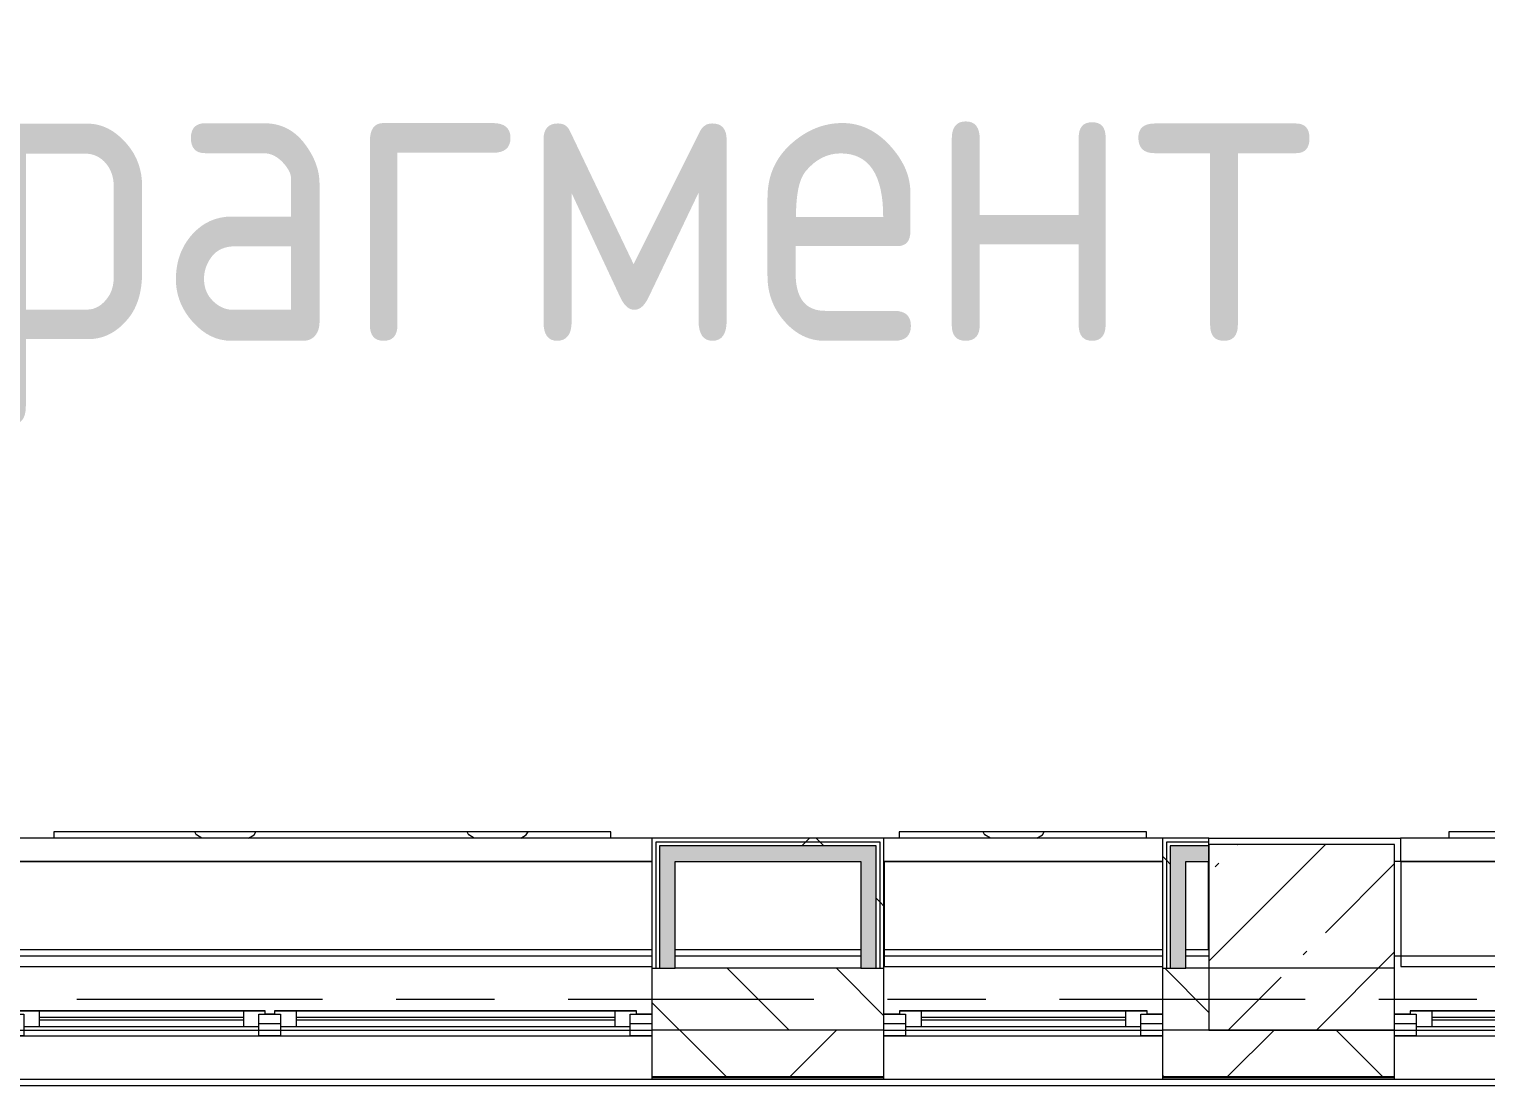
# Model space of a CAD drawing. Header units: millimetres. Extents: x 3991 to 282775, y -8553 to 29560.
# Drawn here: x 161663 to 166370, y -280 to 3133 of the extents above; entities that cross this region are included whole.
import ezdxf

# ---------------------------------------------------------------- set-up
doc = ezdxf.new("R2010")
doc.units = ezdxf.units.MM
doc.linetypes.add('Осевая', pattern=[1587.5, 317.5, -238.125, 793.75, -238.125])
for name, color, linetype, lineweight, true_color in [('A-FLOR-1', 7, 'Continuous', 5, 0xaaaaaa), ('G-ANNO-TEXT-1', 7, 'Continuous', 9, 0x3c3c3c), ('I-WALL-1', 7, 'Continuous', 5, 0xe7e7e7), ('Знаки-1', 7, 'Continuous', 5, 0x787878)]:
    doc.layers.add(name, color=color, linetype=linetype, lineweight=lineweight, true_color=true_color)
for name, color, linetype, lineweight in [('A-GLAZ-2', 7, 'Continuous', 5), ('A-WALL', 7, 'Continuous', 9), ('A-WALL-4', 7, 'Continuous', 5), ('I-WALL-3', 7, 'Continuous', 5), ('S-COLS', 7, 'Continuous', 5), ('Знаки', 7, 'Continuous', 5), ('Оси-2', 7, 'Осевая', 9)]:
    doc.layers.add(name, color=color, linetype=linetype, lineweight=lineweight)
doc.styles.add('GOST Common_4', font='GOST_Common.ttf', dxfattribs={"width": 0.9, "height": 1000})
pattern_1 = [(45, (148815.1, 0), (-530.33, 530.33), []), (135, (148815.1, 0), (-530.33, -530.33), [])]

# ---------------------------------------------------------------- blocks, each defined once
blk = doc.blocks.new('120_Окно_СКБ_2Ст - 120_Окно_СКБ_2Ст 2100х2500 _мал створка справа_-22445857-Общий план 1 этажа с размещением фрагментов 1_1-1_9')
at = {"layer": 'A-GLAZ-2'}
for p, q in [((-1050, -127), (-1050, -57)), ((-1050, -57), (-980, -57)), ((1050, -57), (-1050, -57)), ((-980, -57), (-980, -127)), ((150, -87), (-980, -87)), ((-980, -87), (-980, -127)), ((-930, -137), (-930, -87)), ((100, -137), (100, -87)), ((150, -127), (150, -57)), ((150, -57), (220, -57)), ((150, -127), (150, -87)), ((220, -57), (220, -127)), ((980, -87), (220, -87)), ((220, -87), (220, -127)), ((270, -137), (270, -87)), ((930, -137), (930, -87)), ((980, -127), (980, -57)), ((980, -57), (1050, -57)), ((980, -127), (980, -87)), ((1050, -57), (1050, -127)), ((-980, -127), (-1050, -127)), ((-1050, -127), (-1000, -127)), ((-980, -127), (-1000, -127)), ((-1000, -127), (-1000, -137)), ((-1000, -137), (170, -137)), ((170, -137), (-1000, -137)), ((-930, -107), (100, -107)), ((100, -117), (-930, -117)), ((220, -127), (150, -127)), ((170, -127), (150, -127)), ((170, -127), (200, -127)), ((170, -137), (170, -127)), ((220, -127), (200, -127)), ((200, -127), (200, -137)), ((200, -137), (1000, -137)), ((1000, -137), (200, -137)), ((270, -107), (930, -107)), ((930, -117), (270, -117)), ((1050, -127), (980, -127)), ((1000, -127), (980, -127)), ((1000, -127), (1050, -127)), ((1000, -137), (1000, -127))]:
    blk.add_line(p, q, dxfattribs=at)
blk = doc.blocks.new('120_Окно_СКБ_1Ст - 120_Окно_СКБ_1Ст 900х2500_h_-V137-Общий план 1 этажа с размещением фрагментов 1_1-1_9')
at = {"layer": 'A-GLAZ-2'}
for p, q in [((-450, -127), (-450, -57)), ((-450, -57), (-380, -57)), ((450, -57), (-450, -57)), ((-380, -57), (-380, -127)), ((380, -87), (-380, -87)), ((-380, -87), (-380, -127)), ((-330, -137), (-330, -87)), ((330, -137), (330, -87)), ((380, -127), (380, -57)), ((380, -57), (450, -57)), ((380, -127), (380, -87)), ((450, -57), (450, -127)), ((-380, -127), (-450, -127)), ((-450, -127), (-400, -127)), ((-380, -127), (-400, -127)), ((-400, -127), (-400, -137)), ((-400, -137), (400, -137)), ((400, -137), (-400, -137)), ((-330, -107), (330, -107)), ((330, -117), (-330, -117)), ((450, -127), (380, -127)), ((400, -127), (380, -127)), ((400, -127), (450, -127)), ((400, -137), (400, -127))]:
    blk.add_line(p, q, dxfattribs=at)
blk = doc.blocks.new('Съемный металлический экран с перфорацией - E1-V256-Общий план 1 этажа с размещением фрагментов 1_1-1_9')
at = {"layer": 'Знаки-1'}
h = blk.add_hatch(dxfattribs=at)
h.set_pattern_fill('FP_197', color=256, style=0, pattern_type=2)
h.set_pattern_definition([(0, (-12834.48, -520), (0, 254), [68.059, -371.882]), (60, (-12707.48, -485.97), (-219.9705, 127), [68.059, -371.882]), (120, (-12673.44, -358.97), (-219.9705, -127), [68.059, -371.882]), (30, (-12766.4, -520), (-5e-05, 508), [68.059, -439.941]), (30, (-12893.4, -300.03), (-5e-05, 508), [68.059, -439.941]), (150, (-12834.48, -520), (-439.941, -254), [68.059, -439.941]), (150, (-12707.48, -300.03), (-439.941, -254), [68.059, -439.941]), (90, (-12673.44, -427.03), (-439.941, 254), [68.059, -439.941]), (90, (-12927.44, -427.03), (-439.941, 254), [68.059, -439.941])])
h.paths.add_polyline_path([(0, 0), (1800, 0), (1800, 20), (0, 20)])
at = {"layer": 'Знаки'}
for p, q in [((1800, 20), (0, 20)), ((0, 20), (0, 0)), ((1800, 0), (1800, 20))]:
    blk.add_line(p, q, dxfattribs=at)
blk = doc.blocks.new('Съемный металлический экран с перфорацией - E1-V257-Общий план 1 этажа с размещением фрагментов 1_1-1_9')
at = {"layer": 'Знаки-1'}
h = blk.add_hatch(dxfattribs=at)
h.set_pattern_fill('FP_198', color=256, style=0, pattern_type=2)
h.set_pattern_definition([(0, (-17342.03, -520), (0, 254), [68.059, -371.882]), (60, (-17215.03, -485.97), (-219.9705, 127), [68.059, -371.882]), (120, (-17181, -358.97), (-219.9705, -127), [68.059, -371.882]), (30, (-17273.97, -520), (-5e-05, 508), [68.059, -439.941]), (30, (-17400.97, -300.03), (-5e-05, 508), [68.059, -439.941]), (150, (-17342.03, -520), (-439.941, -254), [68.059, -439.941]), (150, (-17215.03, -300.03), (-439.941, -254), [68.059, -439.941]), (90, (-17181, -427.03), (-439.941, 254), [68.059, -439.941]), (90, (-17435, -427.03), (-439.941, 254), [68.059, -439.941])])
h.paths.add_polyline_path([(1800, 0), (1800, 20), (0, 20), (0, 0), (78.5, 0)])
at = {"layer": 'Знаки'}
for p, q in [((1800, 20), (0, 20)), ((0, 20), (0, 0)), ((1800, 0), (1800, 20))]:
    blk.add_line(p, q, dxfattribs=at)
blk = doc.blocks.new('Съемный металлический экран с перфорацией - E2-V258-Общий план 1 этажа с размещением фрагментов 1_1-1_9')
at = {"layer": 'Знаки-1'}
h = blk.add_hatch(dxfattribs=at)
h.set_pattern_fill('FP_199', color=256, style=0, pattern_type=2)
h.set_pattern_definition([(0, (-15565.85, -520), (0, 254), [68.059, -371.882]), (60, (-15438.85, -485.97), (-219.9705, 127), [68.059, -371.882]), (120, (-15404.82, -358.97), (-219.9705, -127), [68.059, -371.882]), (30, (-15497.8, -520), (-5e-05, 508), [68.059, -439.941]), (30, (-15624.8, -300.03), (-5e-05, 508), [68.059, -439.941]), (150, (-15565.85, -520), (-439.941, -254), [68.059, -439.941]), (150, (-15438.85, -300.03), (-439.941, -254), [68.059, -439.941]), (90, (-15404.82, -427.03), (-439.941, 254), [68.059, -439.941]), (90, (-15658.82, -427.03), (-439.941, 254), [68.059, -439.941])])
h.paths.add_polyline_path([(800, 0), (800, 20), (0, 20), (0, 0)])
at = {"layer": 'Знаки'}
for p, q in [((800, 20), (0, 20)), ((0, 20), (0, 0)), ((800, 0), (800, 20))]:
    blk.add_line(p, q, dxfattribs=at)
blk = doc.blocks.new('Зашивка приборов отопления19 - Зашивка приборов отопления-33282289-Общий план 1 этажа с размещением фрагментов 1_1-1_9')
at = {"layer": 'A-WALL-4'}
for p, q in [((12140, 520), (10058.6, 520)), ((10058.6, 520), (10058.6, 445)), ((10058.6, 445), (12140, 445)), ((12140, 445), (10060.9, 445)), ((10060.9, 445), (10060.9, 105)), ((10060.9, 105), (12140, 105))]:
    blk.add_line(p, q, dxfattribs=at)
blk = doc.blocks.new('Зашивка приборов отопления20 - Зашивка приборов отопления-33282357-Общий план 1 этажа с размещением фрагментов 1_1-1_9')
at = {"layer": 'A-WALL-4'}
for p, q in [((10960, 520), (10060, 520)), ((10060, 445), (10960, 445)), ((10960, 445), (10060.9, 445)), ((10060.9, 445), (10060.9, 105)), ((10060.9, 105), (10960, 105))]:
    blk.add_line(p, q, dxfattribs=at)
blk = doc.blocks.new('Зашивка приборов отопления21 - Зашивка приборов отопления-33282451-Общий план 1 этажа с размещением фрагментов 1_1-1_9')
at = {"layer": 'A-WALL-4'}
for p, q in [((13270.9, 520), (10060, 520)), ((10060, 520), (10060, 445)), ((13270.9, 445), (13270.9, 520)), ((10060, 445), (13270.9, 445)), ((13270.9, 445), (10060.9, 445)), ((10060.9, 445), (10060.9, 105)), ((13270.9, 105), (13270.9, 445)), ((10060.9, 105), (13270.9, 105))]:
    blk.add_line(p, q, dxfattribs=at)

msp = doc.modelspace()

# ---------------------------------------------------------------- hatches: boundary and pattern name
at = {"layer": 'A-WALL-4'}
h = msp.add_hatch(dxfattribs=at)
h.set_pattern_fill('FP_58', color=256, style=0, pattern_type=2)
h.set_pattern_definition([(135, (148815.1, 0), (-176.7767, -176.7767), [])])
h.paths.add_polyline_path([(156475.1, -100), (156475.1, 100), (155645.1, 100), (155645.1, -100)])
h.paths.add_polyline_path([(165325.1, -100), (165475.1, -94.4), (165475.1, 100), (165325.1, 100), (165325.1, -80)])
h.paths.add_polyline_path([(177124.8, -100), (177124.8, 100), (176125.1, 100), (176125.1, -100), (177079, -100)])
h.paths.add_polyline_path([(164425.1, -100), (164425.1, 100), (163675.1, 100), (163675.1, -100), (164373.9, -100)])
h.paths.add_polyline_path([(175225.1, -100), (175225.1, 100), (174975.1, 100), (174975.1, -100), (175124.4, -100)])
h.paths.add_polyline_path([(168175.1, -100), (169525.1, -100), (169525.1, 100), (168175.1, 100), (168175.1, -80)])
h.paths.add_polyline_path([(158174.8, -100), (158725.1, -100), (158725.1, 100), (157974.8, 100), (157974.8, -100), (158154.8, -100)])
h.paths.add_polyline_path([(160825.1, -100), (160975.1, -100), (160975.1, 100), (160825.1, 100), (160825.1, -80)])
h.paths.add_polyline_path([(174375.1, -100), (174375.1, 100), (174250.1, 100), (174250.1, -100)])
h.paths.add_polyline_path([(170725.1, -100), (170725.1, 100), (170425.1, 100), (170425.1, -100)])
h.paths.add_polyline_path([(171325.1, -100), (171450.1, -100), (171450.1, 100), (171325.1, 100), (171325.1, -80)])
h = msp.add_hatch(dxfattribs=at)
h.set_pattern_fill('FP_73', color=256, style=0, pattern_type=2)
h.set_pattern_definition([(45, (148815.1, 0), (-353.5534, 353.5534), []), (135, (148815.1, 0), (-353.5534, -353.5534), [])])
h.paths.add_polyline_path([(215875.1, -250), (219475.1, -250), (219475.1, -100), (215875.1, -100), (215875.1, -129.7)])
h.paths.add_polyline_path([(221058.2, -250), (221095.1, -250), (221095.1, -100), (220375.1, -101.8), (220375.1, -250)])
h.paths.add_polyline_path([(224507.1, -250), (224515.1, -250), (224515.1, -100), (222795.1, -100), (222795.1, -250), (223012.9, -250)])
h.paths.add_polyline_path([(205421.2, -250), (205975.1, -250), (205975.1, -100), (205225.1, -100), (205225.1, -250)])
h.paths.add_polyline_path([(213075.1, -250), (213075.1, -100), (212525.1, -100), (212525.1, -250)])
h.paths.add_polyline_path([(208825.1, -250), (208825.1, -100), (208075.1, -100), (208075.1, -250)])
h.paths.add_polyline_path([(210425.1, -250), (210425.1, -100), (209725.1, -100), (209725.1, -250)])
h.paths.add_polyline_path([(214975.1, -250), (214975.1, -100), (213975.1, -100), (213975.1, -250)])
h.paths.add_polyline_path([(193125.1, -250), (193125.1, -100), (191552.6, -100), (191552.6, -250), (191738.8, -250)])
h.paths.add_polyline_path([(196225.1, -250), (196975.1, -250), (196975.1, -100), (196225.1, -100), (196225.1, -161.8)])
h.paths.add_polyline_path([(198586.6, -250), (198586.6, -100), (197875.1, -100), (197875.1, -250)])
h.paths.add_polyline_path([(201511.9, -250), (202125.1, -250), (202125.1, -100), (200686.6, -100), (200686.6, -250)])
h.paths.add_polyline_path([(189452.6, -250), (189452.6, -100), (188755.1, -100), (188755.1, -250)])
h.paths.add_polyline_path([(187829.5, -250), (187855.1, -250), (187855.1, -100), (186805.1, -100), (186805.1, -250)])
h.paths.add_polyline_path([(185874.9, -250), (185905.1, -250), (185905.1, -100), (184785.1, -100), (184785.1, -250)])
h.paths.add_polyline_path([(176125.1, -250), (177124.8, -250), (177124.8, -100), (176125.1, -100), (176125.1, -211.8)])
h.paths.add_polyline_path([(178024.8, -250), (179025.1, -250), (179025.1, -100), (178024.8, -100), (178024.8, -207.1)])
h.paths.add_polyline_path([(181825.1, -250), (182685.1, -250), (182685.1, -100), (181825.1, -100), (181825.1, -197.6)])
h.paths.add_polyline_path([(174250.1, -250), (175225.1, -250), (175225.1, -100), (174250.1, -100), (174250.1, -216.5)])
h.paths.add_polyline_path([(171450.1, -250), (171450.1, -100), (170425.1, -100), (170425.1, -250)])
h.paths.add_polyline_path([(169525.1, -250), (169525.1, -100), (168175.1, -100), (168175.1, -250), (168283.2, -250)])
h.paths.add_polyline_path([(166075.1, -250), (166075.1, -100), (165325.1, -100), (165325.1, -250)])
h.paths.add_polyline_path([(164373.9, -250), (164425.1, -250), (164425.1, -100), (163675.1, -100), (163675.1, -250)])
h.paths.add_polyline_path([(148555.1, -250), (152545.1, -250), (152545.1, -100), (148555.1, -100), (148555.1, -210)])
h.paths.add_polyline_path([(161575.1, -250), (161575.1, -100), (160825.1, -100), (160825.1, -250)])
h.paths.add_polyline_path([(158510, -250), (158725.1, -250), (158725.1, -100), (157974.8, -100), (157974.8, -250)])
h.paths.add_polyline_path([(156555.4, -250), (157074.8, -250), (157074.8, -100), (155645.1, -100), (155645.1, -250)])
at = {"layer": 'I-WALL-1'}
for points in [[(163700.1, 100), (163750.1, 100), (163750.1, 495), (163700.1, 495), (163700.1, 120)], [(164373.9, 445), (164400.1, 445), (164400.1, 495), (163750.1, 495), (163750.1, 445), (164350.1, 445)], [(165351.2, 100), (165400.1, 100), (165400.1, 495), (165350.1, 495), (165350.1, 100)], [(165473.7, 445), (165475.1, 445), (165475.1, 495), (165400.1, 495), (165400.1, 445)], [(164373.9, 100), (164400.1, 100), (164400.1, 445), (164350.1, 445), (164350.1, 100)]]:
    msp.add_hatch(color=256, dxfattribs=at).paths.add_polyline_path(points)
at = {"layer": 'I-WALL-3'}
h = msp.add_hatch(dxfattribs=at)
h.set_pattern_fill('FP_192', color=256, style=0, pattern_type=2)
h.set_pattern_definition(pattern_1)
h.paths.add_polyline_path([(163759.1, 507.5), (164425.1, 507.5), (164425.1, 520), (163687.6, 520), (163687.6, 507.5), (163750.1, 507.5)])
h = msp.add_hatch(dxfattribs=at)
h.set_pattern_fill('FP_192', color=256, style=0, pattern_type=2)
h.set_pattern_definition(pattern_1)
h.paths.add_polyline_path([(165336, 100), (165337.6, 100), (165337.6, 520), (165325.1, 520), (165325.1, 100)])
h = msp.add_hatch(dxfattribs=at)
h.set_pattern_fill('FP_192', color=256, style=0, pattern_type=2)
h.set_pattern_definition(pattern_1)
h.paths.add_polyline_path([(163700.1, 495), (164412.6, 495), (164412.6, 507.5), (163700.1, 507.5)])
h = msp.add_hatch(dxfattribs=at)
h.set_pattern_fill('FP_192', color=256, style=0, pattern_type=2)
h.set_pattern_definition(pattern_1)
h.paths.add_polyline_path([(164412.6, 100), (164412.6, 495), (164400.1, 495), (164400.1, 100)])
h = msp.add_hatch(dxfattribs=at)
h.set_pattern_fill('FP_192', color=256, style=0, pattern_type=2)
h.set_pattern_definition(pattern_1)
h.paths.add_polyline_path([(164425.1, 100), (164425.1, 507.5), (164412.6, 507.5), (164412.6, 100)])
h = msp.add_hatch(dxfattribs=at)
h.set_pattern_fill('FP_192', color=256, style=0, pattern_type=2)
h.set_pattern_definition(pattern_1)
h.paths.add_polyline_path([(165337.6, 100), (165350.1, 103.3), (165350.1, 507.5), (165337.6, 507.5), (165337.6, 120)])
at = {"layer": 'S-COLS'}
h = msp.add_hatch(dxfattribs=at)
h.set_pattern_fill('FP_57', color=256, style=0, pattern_type=2)
h.set_pattern_definition([(45, (148815.1, 0), (-285.123, 285.123), []), (45, (149100.2, 0), (-285.123, 285.123), [504.031, -100.806, 16.764, -84.042])])
h.paths.add_polyline_path([(165640.5, -100), (166075.1, -100), (166075.1, 500), (165475.1, 500), (165475.1, -100)])

# ---------------------------------------------------------------- linework, layer by layer
at = {"layer": 'A-FLOR-1'}
for p, q in [((165475.1, 520), (166094.2, 520)), ((163675.1, 445), (161595.1, 445)), ((165325.1, 445), (164425.1, 445)), ((165473.7, 160.3), (165473.7, 445)), ((169305.1, 445), (166075.1, 445)), ((161595.1, 160.3), (163675.1, 160.3)), ((163750.1, 160.3), (164350.1, 160.3)), ((164425.1, 160.3), (165325.1, 160.3)), ((165400.1, 160.3), (165473.7, 160.3))]:
    msp.add_line(p, q, dxfattribs=at)
at = {"layer": 'A-WALL'}
for p, q in [((163687.6, 507.5), (163687.6, 100)), ((164412.6, 507.5), (163687.6, 507.5)), ((163700.1, 495), (163700.1, 100)), ((164400.1, 495), (163700.1, 495)), ((164400.1, 100), (164400.1, 495)), ((164412.6, 100), (164412.6, 507.5)), ((165337.6, 507.5), (165337.6, 100)), ((165475.1, 507.5), (165337.6, 507.5)), ((165350.1, 495), (165350.1, 100)), ((165475.1, 495), (165350.1, 495)), ((164425.1, -100), (163675.1, -100)), ((166075.1, -100), (165325.1, -100)), ((163675.1, -250), (164425.1, -250)), ((163675.1, -253), (164425.1, -253)), ((165325.1, -250), (166075.1, -250)), ((165325.1, -253), (166075.1, -253))]:
    msp.add_line(p, q, dxfattribs=at)
at = {"layer": 'A-WALL-4'}
for p, q in [((163675.1, 100), (163675.1, -258)), ((164350.1, 100), (163750.1, 100)), ((164425.1, -258), (164425.1, 100)), ((165325.1, 100), (165325.1, -258)), ((166075.1, 100), (165400.1, 100)), ((166075.1, -258), (166075.1, 100)), ((161575.1, -100), (163675.1, -100)), ((164425.1, -100), (165325.1, -100)), ((166075.1, -100), (168175.1, -100)), ((221095.1, -280), (148525.1, -280)), ((161575.1, -258), (170425.1, -258))]:
    msp.add_line(p, q, dxfattribs=at)
at = {"layer": 'I-WALL-3'}
for p, q in [((163675.1, 520), (163675.1, 100)), ((164425.1, 520), (163675.1, 520)), ((164425.1, 100), (164425.1, 520)), ((165325.1, 520), (165325.1, 100)), ((165475.1, 520), (165325.1, 520)), ((165475.1, 445), (165475.1, 520)), ((163750.1, 100), (163750.1, 445)), ((163750.1, 445), (164350.1, 445)), ((164350.1, 445), (164350.1, 100)), ((165400.1, 100), (165400.1, 445)), ((165400.1, 445), (165475.1, 445)), ((161575.1, 140), (163675.1, 140)), ((163675.1, 100), (163750.1, 100)), ((163750.1, 140), (164350.1, 140)), ((164350.1, 100), (164425.1, 100)), ((164425.1, 140), (165325.1, 140)), ((165325.1, 100), (165400.1, 100)), ((165400.1, 140), (165475.1, 140)), ((166075.1, 140), (169325.1, 140)), ((162475.1, -80), (162405.1, -80)), ((163675.1, -80), (163605.1, -80)), ((164495.1, -80), (164425.1, -80)), ((165325.1, -80), (165255.1, -80)), ((166145.1, -80), (166075.1, -80))]:
    msp.add_line(p, q, dxfattribs=at)
at = {"layer": 'S-COLS'}
for p, q in [((166075.1, 500), (165475.1, 500)), ((165475.1, 500), (165475.1, -100)), ((166075.1, -100), (166075.1, 500)), ((165475.1, -100), (166075.1, -100))]:
    msp.add_line(p, q, dxfattribs=at)
at = {"layer": 'Оси-2'}
msp.add_line((158086.3, 0), (175075.1, 0), dxfattribs=at)

# ---------------------------------------------------------------- block references
at = {"layer": 'A-GLAZ-2', "rotation": 180}
for name, p in [('120_Окно_СКБ_2Ст - 120_Окно_СКБ_2Ст 2100х2500 _мал створка справа_-22445857-Общий план 1 этажа с размещением фрагментов 1_1-1_9', (162625.1, -175)), ('120_Окно_СКБ_1Ст - 120_Окно_СКБ_1Ст 900х2500_h_-V137-Общий план 1 этажа с размещением фрагментов 1_1-1_9', (164875.1, -175)), ('120_Окно_СКБ_2Ст - 120_Окно_СКБ_2Ст 2100х2500 _мал створка справа_-22445857-Общий план 1 этажа с размещением фрагментов 1_1-1_9', (167125.1, -175))]:
    msp.add_blockref(name, p, dxfattribs=at)
at = {"layer": 'A-WALL-4'}
for name, p in [('Зашивка приборов отопления19 - Зашивка приборов отопления-33282289-Общий план 1 этажа с размещением фрагментов 1_1-1_9', (151535.1, 0)), ('Зашивка приборов отопления20 - Зашивка приборов отопления-33282357-Общий план 1 этажа с размещением фрагментов 1_1-1_9', (154365.1, 0)), ('Зашивка приборов отопления21 - Зашивка приборов отопления-33282451-Общий план 1 этажа с размещением фрагментов 1_1-1_9', (156034.2, 0))]:
    msp.add_blockref(name, p, dxfattribs=at)
at = {"layer": 'Знаки'}
for name, p in [('Съемный металлический экран с перфорацией - E1-V256-Общий план 1 этажа с размещением фрагментов 1_1-1_9', (161742.5, 520)), ('Съемный металлический экран с перфорацией - E2-V258-Общий план 1 этажа с размещением фрагментов 1_1-1_9', (164473.9, 520)), ('Съемный металлический экран с перфорацией - E1-V257-Общий план 1 этажа с размещением фрагментов 1_1-1_9', (166250.1, 520))]:
    msp.add_blockref(name, p, dxfattribs=at)

# ---------------------------------------------------------------- texts
at = {"layer": 'G-ANNO-TEXT-1', "insert": (160629.8, 3126.7), "char_height": 1000, "width": 7070.884, "attachment_point": 1, "style": 'GOST Common_4'}
msp.add_mtext('Фрагмент', dxfattribs=at)

doc.saveas('drawing.dxf')
